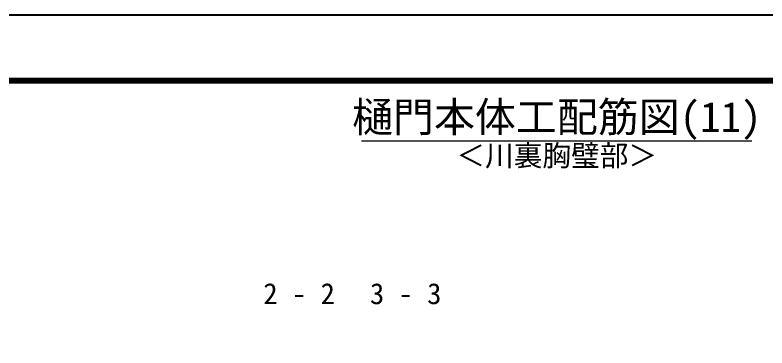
# Model space of a CAD drawing. Header units: millimetres. Extents: x 169470 to 758170, y -17820 to 11880.
# Drawn here: x 601976 to 614495, y 6327 to 11880 of the extents above; entities that cross this region are included whole.
import ezdxf
from ezdxf.enums import TextEntityAlignment as Align

# ---------------------------------------------------------------- set-up
doc = ezdxf.new("R2010")
doc.units = ezdxf.units.MM
doc.header["$LTSCALE"] = 50
doc.layers.get('Defpoints').update_dxf_attribs({"color": 151})
for name, color, linetype, lineweight in [('D-STR-TXT', 7, 'Continuous', 13), ('D-TTL', 2, 'Continuous', 140), ('D-TTL-LINE', 7, 'Continuous', 13), ('D-TTL-TXT', 7, 'Continuous', 13)]:
    doc.layers.add(name, color=color, linetype=linetype, lineweight=lineweight)
doc.styles.add('MS ゴシック', font='MS Gothic.ttf')
doc.styles.add('YOKO_GOTHIC', font='MS Gothic.ttf')

msp = doc.modelspace()

# ---------------------------------------------------------------- linework, layer by layer
at = {"layer": 'D-TTL'}
msp.add_lwpolyline([(590994.53, 10780), (590994.53, -16720), (630994.53, -16720), (630994.53, 10780)], close=True, dxfattribs=at)
at = {"layer": 'D-TTL-LINE'}
msp.add_line((607744.53, 9780), (614244.53, 9780), dxfattribs=at)
at = {"layer": 'Defpoints', "color": 1}
msp.add_lwpolyline([(589969.53, 11880), (589969.53, -17820), (632019.53, -17820), (632019.53, 11880)], close=True, dxfattribs=at)

# ---------------------------------------------------------------- texts
at = {"layer": 'D-STR-TXT', "style": 'MS ゴシック'}
msp.add_text('＜川裏胸璧部＞', height=350, dxfattribs=at).set_placement((610994.53, 9255.82), align=Align.BOTTOM_CENTER)
at = {"layer": 'D-STR-TXT', "style": 'YOKO_GOTHIC'}
for s, p in [('2 - 2', (606705.59, 7058.24)), ('3 - 3', (608479.69, 7058.24))]:
    msp.add_text(s, height=350, dxfattribs=at).set_placement(p, align=Align.CENTER)
at = {"layer": 'D-TTL-TXT', "style": 'MS ゴシック'}
msp.add_text('樋門本体工配筋図(11)', height=500, dxfattribs=at).set_placement((610994.53, 9780), align=Align.BOTTOM_CENTER)

doc.saveas('drawing.dxf')
